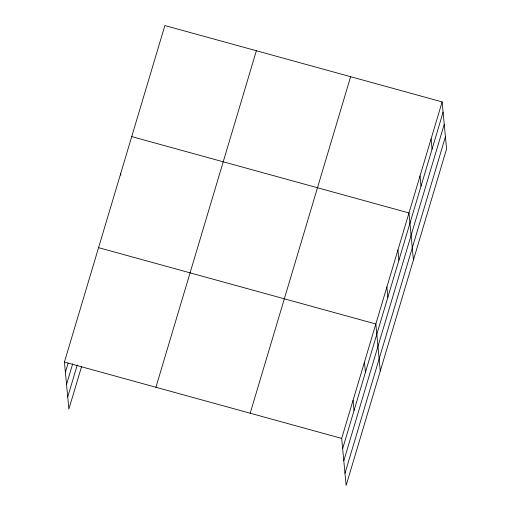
<?xml version="1.0" encoding="UTF-8"?>
<svg xmlns="http://www.w3.org/2000/svg" width="511" height="511" viewBox="0 0 511 511"><rect width="100%" height="100%" fill="white"/><g stroke="black" fill="none" stroke-linecap="round" stroke-linejoin="round"><path stroke-width="0.77" d="M81.619 366.393L68.87 409.107L64.424 362.075L164.868 25.55L442.13 101.893L446.576 148.925L346.132 485.45L341.687 438.419L442.13 101.893M65.389 372.347L68.123 363.187M66.539 384.476L72.683 363.883M67.72 396.977L77.282 364.937M155.919 387.268L256.369 50.742M250.186 413.227L350.635 76.701M342.651 448.684L443.101 112.158M343.801 460.82L444.251 124.288M344.982 473.32L445.432 136.788M131.723 136.603L408.985 212.946L413.431 259.978M98.572 247.656L375.834 324L380.28 371.031M64.424 362.075L341.687 438.419M431.086 138.909L432.057 149.174M420.036 175.925L421.007 186.196M397.935 249.962L398.906 260.227M386.884 286.984L387.855 297.249M364.452 362.139L365.422 372.404M353.069 400.279L354.04 410.544M120.673 173.625L120.82 175.203"/></g></svg>
